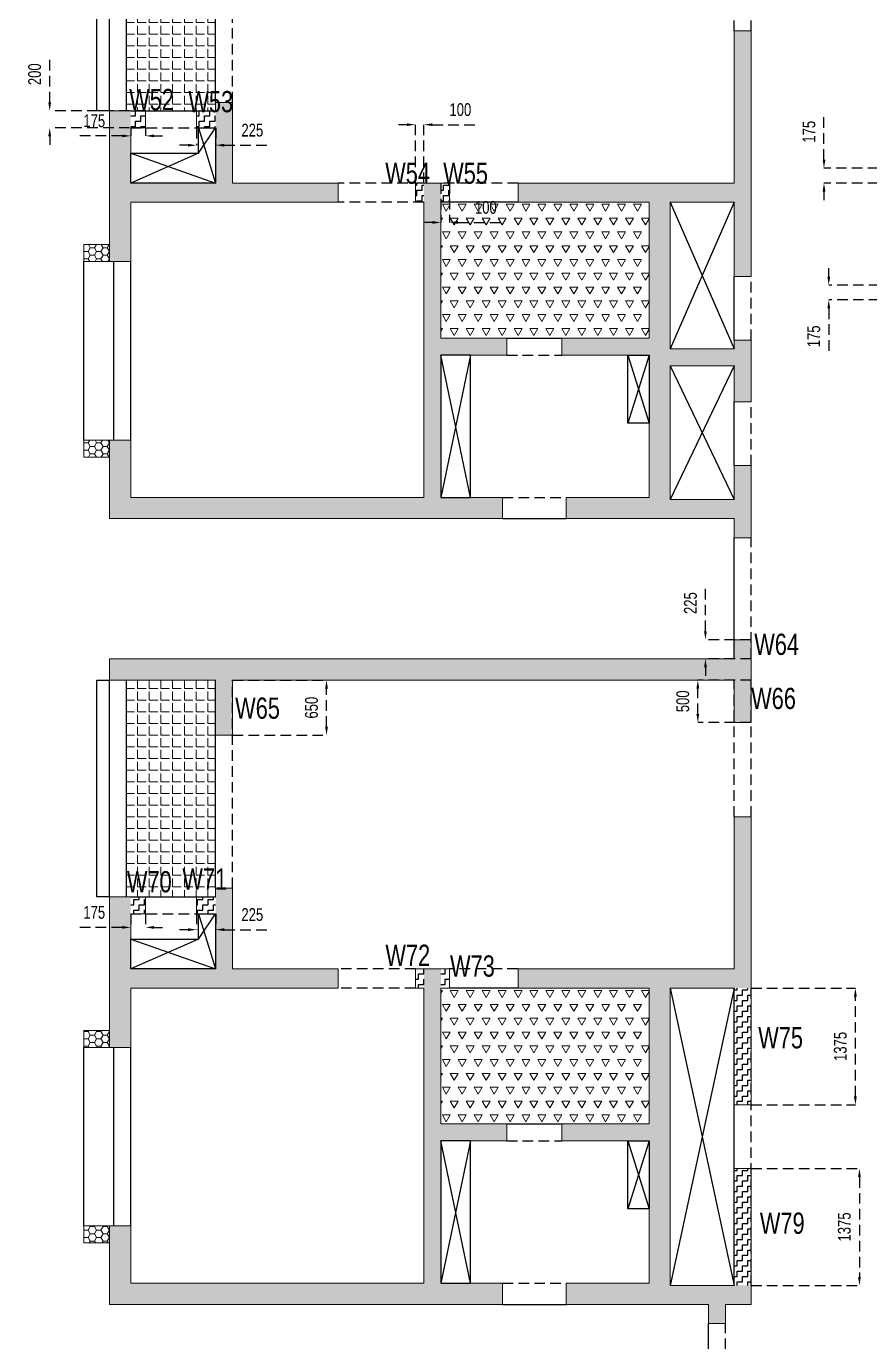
# Model space of a CAD drawing. Header units: millimetres. Extents: x 341 to 34579, y 195 to 54156.
# Drawn here: x 341 to 10265, y 15135 to 30618 of the extents above; entities that cross this region are included whole.
import ezdxf

# ---------------------------------------------------------------- set-up
doc = ezdxf.new("R2010")
doc.units = ezdxf.units.MM
doc.linetypes.add('HIDDEN', pattern=[0.375, 0.25, -0.125])
for name, color, linetype in [('S-BEAM', 4, 'HIDDEN'), ('S-BEAM 1', 6, 'Continuous'), ('S-CUTOUT', 25, 'Continuous'), ('S-WALL HATCH', 251, 'Continuous')]:
    doc.layers.add(name, color=color, linetype=linetype)
for name, color, linetype, lineweight in [("S-BEAM NO'S", 2, 'Continuous', 20), ('S-HATCH', 8, 'Continuous', 20), ('S-WALL', 100, 'Continuous', 20)]:
    doc.layers.add(name, color=color, linetype=linetype, lineweight=lineweight)
doc.styles.add('SOBHA', font='swisscl.ttf')
doc.dimstyles.new('S-100-2', dxfattribs={"dimscale": 100, "dimtxt": 1.5, "dimasz": 1, "dimexe": 0, "dimexo": 0, "dimgap": 1, "dimtad": 1, "dimdec": 0, "dimzin": 0, "dimdsep": 46, "dimtxsty": 'SOBHA', "dimcen": 0.0895, "dimclrd": 8, "dimclre": 8, "dimclrt": 2, "dimadec": 0, "dimazin": 0, "dimtfac": 1, "dimtdec": 0, "dimtofl": 0, "dimtmove": 0, "dimatfit": 3, "dimfxl": 0.18, "dimtolj": 1, "dimtzin": 0, "dimlwd": -1, "dimlwe": -1, "dimarcsym": 1})
pattern_1 = [(0, (0, 0), (62.5, 62.5), [62.5, -62.5]), (90, (62.5, 0), (-62.5, 62.5), [62.5, -62.5])]
pattern_2 = [(60, (105314.17, -1923.17), (-93.75, 162.379763), [93.75, -93.75]), (120, (105314.17, -1923.17), (-187.5, 1e-07), [93.75, -93.75]), (0, (105267.3, -1841.98), (93.75, 162.379763), [93.75, -93.75])]
pattern_3 = [(0, (0, 0), (0, 137.5), [100, -37.5]), (90, (0, 0), (-137.5, 8e-15), [100, -37.5])]
pattern_4 = [(0, (-597856.83, -91847.9), (75, 43.30127), [50, -100]), (120, (-597856.83, -91847.9), (-75, 43.30127), [50, -100]), (60, (-597856.83, -91847.9), (2e-14, 86.60254), [-100, 50])]

# ---------------------------------------------------------------- blocks, each defined once
blk = doc.blocks.new('WING 05 TYP WALLS')
at = {"layer": 'S-WALL HATCH', "ltscale": 7.5, "transparency": 33554687}
h = blk.add_hatch(color=251, dxfattribs=at)
h.dxf.hatch_style = 1
h.paths.add_polyline_path([(-600032, -67848), (-600232, -67848), (-600232, -67948), (-600982, -67948), (-600982, -66223), (-600232, -66223), (-600232, -67098), (-600032, -67098), (-600032, -65998), (-600032, -64208), (-600232, -64208), (-600232, -65998), (-601232, -65998), (-602772, -65998), (-602772, -66223), (-601232, -66223), (-601232, -66248), (-601232, -67823), (-602257, -67823), (-602257, -68023), (-601232, -68023), (-601232, -69698), (-602207, -69698), (-602207, -69948), (-601232, -69948), (-600982, -69948), (-600232, -69948), (-600232, -70173), (-600032, -70173), (-600032, -69323), (-600232, -69323), (-600232, -69723), (-600982, -69723), (-600982, -68148), (-600232, -68148), (-600232, -68573), (-600032, -68573)])
h = blk.add_hatch(color=251, dxfattribs=at)
h.dxf.hatch_style = 1
h.paths.add_polyline_path([(-604892, -65998), (-606132, -65998), (-606132, -65048), (-606332, -65048), (-606332, -65148), (-606332, -65348), (-606332, -65998), (-607332, -65998), (-607332, -65348), (-607332, -65148), (-607582, -65148), (-607582, -65998), (-607582, -66223), (-607582, -66923), (-607332, -66923), (-607332, -66223), (-604892, -66223)])
h = blk.add_hatch(dxfattribs=at)
h.set_pattern_fill('ZIGZAG', color=251, scale=500)
h.set_pattern_definition(pattern_1)
h.paths.add_polyline_path([(-607157, -65148), (-607332, -65148), (-607332, -65348), (-607157, -65348)], flags=17)
h = blk.add_hatch(dxfattribs=at)
h.set_pattern_fill('ZIGZAG', color=251, scale=500)
h.set_pattern_definition(pattern_1)
h.paths.add_polyline_path([(-606332, -65148), (-606557, -65148), (-606557, -65348), (-606332, -65348)], flags=17)
h = blk.add_hatch(color=251, dxfattribs=at)
h.dxf.hatch_style = 1
h.paths.add_polyline_path([(-602957, -69698), (-603682, -69698), (-603682, -68023), (-602907, -68023), (-602907, -67823), (-603682, -67823), (-603682, -66223), (-603682, -65998), (-603882, -65998), (-603882, -66223), (-603882, -69698), (-607332, -69698), (-607332, -69023), (-607582, -69023), (-607582, -69698), (-607582, -69948), (-603682, -69948), (-602957, -69948)])
h = blk.add_hatch(dxfattribs=at)
h.set_pattern_fill('ZIGZAG', color=251, scale=500)
h.set_pattern_definition(pattern_1)
h.paths.add_polyline_path([(-603882, -65998), (-603982, -65998), (-603982, -66223), (-603882, -66223)], flags=17)
h = blk.add_hatch(dxfattribs=at)
h.set_pattern_fill('ZIGZAG', color=251, scale=500)
h.set_pattern_definition(pattern_1)
h.paths.add_polyline_path([(-603582, -65998), (-603682, -65998), (-603682, -66223), (-603582, -66223)], flags=17)
h = blk.add_hatch(dxfattribs=at)
h.set_pattern_fill('ZIGZAG', color=251, scale=500)
h.set_pattern_definition([(0, (-606331.83, -72497.9), (62.5, 62.5), [62.5, -62.5]), (90, (-606269.33, -72497.9), (-62.5, 62.5), [62.5, -62.5])])
h.paths.add_polyline_path([(-600032, -71848), (-600232, -71848), (-600232, -72348), (-600032, -72348)])
h.paths.add_polyline_path([(-600032, -71373), (-600232, -71373), (-600232, -71598), (-600032, -71598)])
h.paths.add_polyline_path([(-606132, -71848), (-606332, -71848), (-606332, -72498), (-606132, -72498)])
h = blk.add_hatch(color=251, dxfattribs=at)
h.dxf.hatch_style = 1
h.paths.add_polyline_path([(-600032, -71598), (-600232, -71598), (-607582, -71598), (-607582, -71848), (-606332, -71848), (-606132, -71848), (-600232, -71848), (-600032, -71848)])
h = blk.add_hatch(color=251, dxfattribs=at)
h.dxf.hatch_style = 1
h.paths.add_polyline_path([(-600032, -73458), (-600232, -73458), (-600232, -75248), (-601232, -75248), (-602772, -75248), (-602772, -75473), (-601232, -75473), (-601232, -75498), (-601232, -77073), (-602257, -77073), (-602257, -77273), (-601232, -77273), (-601232, -78948), (-602207, -78948), (-602207, -79198), (-601232, -79198), (-600982, -79198), (-600532, -79198), (-600532, -79423), (-600332, -79423), (-600332, -79198), (-600032, -79198), (-600032, -78973), (-600232, -78973), (-600982, -78973), (-600982, -75473), (-600232, -75473), (-600032, -75473)])
h = blk.add_hatch(color=251, dxfattribs=at)
h.dxf.hatch_style = 1
h.paths.add_polyline_path([(-604892, -75248), (-606132, -75248), (-606132, -74298), (-606332, -74298), (-606332, -74398), (-606332, -74598), (-606332, -75248), (-607332, -75248), (-607332, -74598), (-607332, -74398), (-607582, -74398), (-607582, -75248), (-607582, -75473), (-607582, -76173), (-607332, -76173), (-607332, -75473), (-604892, -75473)])
h = blk.add_hatch(dxfattribs=at)
h.set_pattern_fill('ZIGZAG', color=251, scale=500)
h.set_pattern_definition([(0, (-607331.83, -74597.9), (62.5, 62.5), [62.5, -62.5]), (90, (-607269.33, -74597.9), (-62.5, 62.5), [62.5, -62.5])])
h.paths.add_polyline_path([(-606332, -74398), (-606557, -74398), (-606557, -74598), (-606332, -74598)])
h.paths.add_polyline_path([(-607157, -74398), (-607332, -74398), (-607332, -74598), (-607157, -74598)])
h = blk.add_hatch(color=251, dxfattribs=at)
h.dxf.hatch_style = 1
h.paths.add_polyline_path([(-603682, -77273), (-602907, -77273), (-602907, -77073), (-603682, -77073), (-603682, -75473), (-603682, -75248), (-603882, -75248), (-603882, -75473), (-603882, -78948), (-607332, -78948), (-607332, -78273), (-607582, -78273), (-607582, -78948), (-607582, -79198), (-603682, -79198), (-602957, -79198), (-602957, -78948), (-603682, -78948)])
h = blk.add_hatch(dxfattribs=at)
h.set_pattern_fill('ZIGZAG', color=251, scale=500)
h.set_pattern_definition([(0, (-603981.83, -75472.9), (62.5, 62.5), [62.5, -62.5]), (90, (-603919.33, -75472.9), (-62.5, 62.5), [62.5, -62.5])])
h.paths.add_polyline_path([(-603582, -75248), (-603682, -75248), (-603682, -75473), (-603582, -75473)])
h.paths.add_polyline_path([(-603882, -75248), (-603982, -75248), (-603982, -75473), (-603882, -75473)])
h = blk.add_hatch(dxfattribs=at)
h.set_pattern_fill('ZIGZAG', color=251, scale=500)
h.set_pattern_definition([(0, (-600231.83, -78972.9), (62.5, 62.5), [62.5, -62.5]), (90, (-600169.33, -78972.9), (-62.5, 62.5), [62.5, -62.5])])
h.paths.add_polyline_path([(-600032, -77598), (-600232, -77598), (-600232, -78973), (-600032, -78973)])
h.paths.add_polyline_path([(-600032, -75473), (-600232, -75473), (-600232, -76848), (-600032, -76848)])
at = {"layer": 'S-WALL'}
blk.add_lwpolyline([(-600982, -68148), (-600232, -68148), (-600232, -68573), (-600032, -68573), (-600032, -67848), (-600232, -67848), (-600232, -67948), (-600982, -67948), (-600982, -66223), (-600232, -66223), (-600232, -67098), (-600032, -67098), (-600032, -65998), (-600032, -64208), (-600232, -64208), (-600232, -65998), (-601232, -65998), (-602772, -65998), (-602772, -66223), (-601232, -66223), (-601232, -66248), (-601232, -67823), (-602257, -67823), (-602257, -68023), (-601232, -68023), (-601232, -69698), (-602207, -69698), (-602207, -69948), (-601232, -69948), (-600982, -69948), (-600232, -69948), (-600232, -70173), (-600032, -70173), (-600032, -69323), (-600232, -69323), (-600232, -69723), (-600982, -69723), (-600982, -68148)], dxfattribs=at)
for points in [[(-604892, -66223), (-607332, -66223), (-607332, -66923), (-607582, -66923), (-607582, -66223), (-607582, -65998), (-607582, -65148), (-607157, -65148), (-607157, -65348), (-607332, -65348), (-607332, -65998), (-606332, -65998), (-606332, -65348), (-606557, -65348), (-606557, -65148), (-606332, -65148), (-606332, -65048), (-606132, -65048), (-606132, -65998), (-604892, -65998)], [(-602907, -67823), (-602907, -68023), (-603682, -68023), (-603682, -69698), (-602957, -69698), (-602957, -69948), (-603682, -69948), (-607582, -69948), (-607582, -69698), (-607582, -69023), (-607332, -69023), (-607332, -69698), (-603882, -69698), (-603882, -66223), (-603982, -66223), (-603982, -65998), (-603682, -65998), (-603582, -65998), (-603582, -66223), (-603682, -66223), (-603682, -66223), (-603682, -67823)], [(-606332, -72498), (-606332, -71848), (-607582, -71848), (-607582, -71598), (-600232, -71598), (-600232, -71373), (-600032, -71373), (-600032, -72348), (-600232, -72348), (-600232, -71848), (-606132, -71848), (-606132, -72498)], [(-600332, -79423), (-600332, -79198), (-600032, -79198), (-600032, -77598), (-600232, -77598), (-600232, -78973), (-600982, -78973), (-600982, -75473), (-600232, -75473), (-600232, -76848), (-600032, -76848), (-600032, -73458), (-600232, -73458), (-600232, -75248), (-601232, -75248), (-602772, -75248), (-602772, -75473), (-601232, -75473), (-601232, -75498), (-601232, -77073), (-602257, -77073), (-602257, -77273), (-601232, -77273), (-601232, -78948), (-602207, -78948), (-602207, -79198), (-601232, -79198), (-600982, -79198), (-600532, -79198), (-600532, -79423)], [(-604892, -75473), (-607332, -75473), (-607332, -76173), (-607582, -76173), (-607582, -75473), (-607582, -75248), (-607582, -74398), (-607157, -74398), (-607157, -74598), (-607332, -74598), (-607332, -75248), (-606332, -75248), (-606332, -74598), (-606557, -74598), (-606557, -74398), (-606332, -74398), (-606332, -74298), (-606132, -74298), (-606132, -75248), (-604892, -75248)], [(-602907, -77073), (-602907, -77273), (-603682, -77273), (-603682, -78948), (-602957, -78948), (-602957, -79198), (-603682, -79198), (-607582, -79198), (-607582, -78948), (-607582, -78273), (-607332, -78273), (-607332, -78948), (-603882, -78948), (-603882, -75473), (-603982, -75473), (-603982, -75248), (-603682, -75248), (-603582, -75248), (-603582, -75473), (-603682, -75473), (-603682, -75473), (-603682, -77073)]]:
    blk.add_lwpolyline(points, close=True, dxfattribs=at)
blk = doc.blocks.new('rer')
at = {"layer": 'S-HATCH', "ltscale": 7.5}
h = blk.add_hatch(dxfattribs=at)
h.set_pattern_fill('ANGLE', color=8, scale=500)
h.set_pattern_definition(pattern_3)
h.paths.add_polyline_path([(-606332, -62598), (-607382, -62598), (-607382, -65148), (-606332, -65148)])
h = blk.add_hatch(dxfattribs=at)
h.set_pattern_fill('TRIANG', color=8, scale=500)
h.set_pattern_definition(pattern_2)
h.paths.add_polyline_path([(-603682, -67823), (-601232, -67823), (-601232, -66223), (-603682, -66223)])
at = {"layer": 'S-HATCH', "linetype": 'Continuous', "ltscale": 500, "transparency": 33554687}
h = blk.add_hatch(dxfattribs=at)
h.set_pattern_fill('HONEY', color=25, scale=400)
h.set_pattern_definition(pattern_4)
h.paths.add_polyline_path([(-607582, -69023), (-607882, -69023), (-607882, -69223), (-607582, -69223)])
h.paths.add_polyline_path([(-607582, -66723), (-607882, -66723), (-607882, -66923), (-607582, -66923)])
at = {"layer": 'S-HATCH', "ltscale": 7.5}
h = blk.add_hatch(dxfattribs=at)
h.set_pattern_fill('ANGLE', color=8, scale=500)
h.set_pattern_definition(pattern_3)
h.paths.add_polyline_path([(-607382, -74398), (-606332, -74398), (-606332, -71848), (-607382, -71848)])
h = blk.add_hatch(dxfattribs=at)
h.set_pattern_fill('TRIANG', color=8, scale=500)
h.set_pattern_definition(pattern_2)
h.paths.add_polyline_path([(-603682, -77073), (-601232, -77073), (-601232, -75473), (-603682, -75473)])
at = {"layer": 'S-HATCH', "linetype": 'Continuous', "ltscale": 500, "transparency": 33554687}
h = blk.add_hatch(dxfattribs=at)
h.set_pattern_fill('HONEY', color=25, scale=400)
h.set_pattern_definition(pattern_4)
h.paths.add_polyline_path([(-607582, -78273), (-607882, -78273), (-607882, -78473), (-607582, -78473)])
h.paths.add_polyline_path([(-607582, -75973), (-607882, -75973), (-607882, -76173), (-607582, -76173)])
at = {"layer": 'S-BEAM', "ltscale": 500}
for p, q in [((-606132, -65048), (-606132, -62598)), ((-600232, -64208), (-600232, -62598)), ((-600032, -64208), (-600032, -62598)), ((-607332, -65348), (-606332, -65348)), ((-603882, -65998), (-604892, -65998)), ((-602772, -65998), (-603682, -65998)), ((-603882, -66223), (-604892, -66223)), ((-600032, -67848), (-600032, -67098)), ((-602907, -68023), (-602257, -68023)), ((-600032, -69323), (-600032, -68573)), ((-602957, -69698), (-602207, -69698)), ((-600032, -71598), (-600032, -70173)), ((-606132, -74298), (-606132, -71848)), ((-600232, -73458), (-600232, -71848)), ((-600032, -73458), (-600032, -71848)), ((-607332, -74598), (-606332, -74598)), ((-603982, -75248), (-604892, -75248)), ((-602775, -75248), (-603582, -75248)), ((-603982, -75473), (-604892, -75473)), ((-600032, -78973), (-600032, -75473)), ((-602907, -77273), (-602257, -77273)), ((-602957, -78948), (-602207, -78948)), ((-600332, -80848), (-600332, -79423))]:
    blk.add_line(p, q, dxfattribs=at)
at = {"layer": 'S-BEAM', "color": 1, "linetype": 'Continuous', "ltscale": 500}
for p, q in [((-602957, -69948), (-602207, -69948)), ((-600232, -71598), (-600232, -70173))]:
    blk.add_line(p, q, dxfattribs=at)
at = {"layer": 'S-BEAM 1', "color": 1}
for p, q in [((-607582, -65148), (-607582, -62598)), ((-607382, -65148), (-607382, -62598)), ((-606332, -65048), (-606332, -62598)), ((-607332, -65148), (-606332, -65148)), ((-602772, -66223), (-603682, -66223)), ((-607882, -69023), (-607882, -66923)), ((-607532, -69023), (-607532, -66923)), ((-607332, -69023), (-607332, -66923)), ((-600232, -67848), (-600232, -67098)), ((-602907, -67823), (-602257, -67823)), ((-600232, -69323), (-600232, -68573)), ((-607582, -74398), (-607582, -71848)), ((-607382, -74398), (-607382, -71848)), ((-606332, -74298), (-606332, -71848)), ((-607333, -74398), (-606332, -74398)), ((-602775, -75473), (-603582, -75473)), ((-600232, -78973), (-600232, -75473)), ((-607882, -78273), (-607882, -76173)), ((-607532, -78273), (-607532, -76173)), ((-607332, -78273), (-607332, -76173)), ((-602907, -77073), (-602257, -77073)), ((-602957, -79198), (-602207, -79198)), ((-600532, -80848), (-600532, -79423))]:
    blk.add_line(p, q, dxfattribs=at)
for points in [[(-607582, -65148), (-607732, -65148), (-607732, -62598), (-607582, -62598)], [(-607582, -74398), (-607732, -74398), (-607732, -71848), (-607582, -71848)]]:
    blk.add_lwpolyline(points, dxfattribs=at)
for points in [[(-607332, -65998), (-607332, -65648), (-606532, -65648), (-606532, -65348), (-606332, -65348), (-606332, -65998)], [(-603682, -68023), (-603682, -69698), (-603332, -69698), (-603332, -69498), (-603332, -69498), (-603332, -68023)], [(-601232, -68023), (-601232, -68823), (-601482, -68823), (-601482, -68023)], [(-607332, -75248), (-607332, -74898), (-606532, -74898), (-606532, -74598), (-606332, -74598), (-606332, -75248)], [(-603682, -77273), (-603682, -78948), (-603332, -78948), (-603332, -78748), (-603332, -78748), (-603332, -77273)], [(-601232, -77273), (-601232, -78073), (-601482, -78073), (-601482, -77273)]]:
    blk.add_lwpolyline(points, close=True, dxfattribs=at)
at = {"layer": 'S-CUTOUT', "color": 35}
for p, q in [((-606532, -65648), (-606332, -65348)), ((-606532, -65348), (-606332, -65998)), ((-606532, -65648), (-607332, -65998)), ((-607332, -65648), (-606332, -65998)), ((-600232, -66223), (-600982, -67948)), ((-600982, -66223), (-600232, -67948)), ((-603332, -68023), (-603682, -69698)), ((-603332, -69698), (-603682, -68023)), ((-601232, -68023), (-601482, -68823)), ((-601482, -68023), (-601232, -68823)), ((-600232, -68148), (-600982, -69723)), ((-600982, -68148), (-600232, -69723)), ((-606532, -74898), (-606332, -74598)), ((-606532, -74598), (-606332, -75248)), ((-606532, -74898), (-607332, -75248)), ((-607332, -74898), (-606332, -75248)), ((-600232, -75473), (-600982, -78973)), ((-600982, -75473), (-600232, -78973)), ((-603332, -77273), (-603682, -78948)), ((-603332, -78948), (-603682, -77273)), ((-601232, -77273), (-601482, -78073)), ((-601482, -77273), (-601232, -78073))]:
    blk.add_line(p, q, dxfattribs=at)
at = {"layer": 'S-WALL'}
for points in [[(-607582, -66723), (-607882, -66723), (-607882, -66923), (-607582, -66923)], [(-607582, -69023), (-607882, -69023), (-607882, -69223), (-607582, -69223)], [(-607582, -75973), (-607882, -75973), (-607882, -76173), (-607582, -76173)], [(-607582, -78273), (-607882, -78273), (-607882, -78473), (-607582, -78473)]]:
    blk.add_lwpolyline(points, close=True, dxfattribs=at)
blk = doc.blocks.new('*D173')
at = {"layer": 'Defpoints', "color": 0, "linetype": 'Continuous', "ltscale": 500, "transparency": 16777216}
for p in [(1569, 29423), (1744, 29423), (1569, 29328)]:
    blk.add_point(p, dxfattribs=at)
at = {"layer": 'S-BEAM', "color": 8, "ltscale": 500, "transparency": 16777216}
for p, q in [((1569, 29423), (1569, 29328)), ((1744, 29423), (1744, 29328)), ((1469, 29328), (911, 29328)), ((1844, 29328), (1944, 29328))]:
    blk.add_line(p, q, dxfattribs=at)
at = {"layer": 'S-BEAM', "color": 8, "linetype": 'Continuous', "ltscale": 500, "transparency": 16777216}
for points in [[(1469, 29345), (1469, 29312), (1569, 29328)], [(1844, 29345), (1844, 29312), (1744, 29328)]]:
    blk.add_solid(points, dxfattribs=at)
at = {"layer": 'S-BEAM', "color": 2, "linetype": 'Continuous', "ltscale": 500, "transparency": 16777216, "insert": (1140, 29505), "char_height": 150, "attachment_point": 5, "style": 'SOBHA'}
blk.add_mtext('\\A1;175', dxfattribs=at)
blk = doc.blocks.new('*D174')
at = {"layer": 'Defpoints', "color": 0, "linetype": 'Continuous', "ltscale": 500, "transparency": 16777216}
for p in [(616, 29623), (1744, 29623), (1744, 29423)]:
    blk.add_point(p, dxfattribs=at)
at = {"layer": 'S-BEAM', "color": 8, "ltscale": 500, "transparency": 16777216}
for p, q in [((616, 29723), (616, 30285)), ((1744, 29623), (616, 29623)), ((1744, 29423), (616, 29423)), ((616, 29323), (616, 29223))]:
    blk.add_line(p, q, dxfattribs=at)
at = {"layer": 'S-BEAM', "color": 8, "linetype": 'Continuous', "ltscale": 500, "transparency": 16777216}
for points in [[(599, 29723), (632, 29723), (616, 29623)], [(599, 29323), (632, 29323), (616, 29423)]]:
    blk.add_solid(points, dxfattribs=at)
at = {"layer": 'S-BEAM', "color": 2, "linetype": 'Continuous', "ltscale": 500, "transparency": 16777216, "insert": (439, 30054), "char_height": 150, "attachment_point": 5, "rotation": 90, "style": 'SOBHA'}
blk.add_mtext('\\A1;200', dxfattribs=at)
blk = doc.blocks.new('*D175')
at = {"layer": 'Defpoints', "color": 0, "linetype": 'Continuous', "ltscale": 500, "transparency": 16777216}
for p in [(2344, 29423), (2569, 29423), (2569, 29218)]:
    blk.add_point(p, dxfattribs=at)
at = {"layer": 'S-BEAM', "color": 8, "ltscale": 500, "transparency": 16777216}
for p, q in [((2344, 29423), (2344, 29218)), ((2569, 29423), (2569, 29218)), ((2244, 29218), (2144, 29218)), ((2669, 29218), (3230, 29218))]:
    blk.add_line(p, q, dxfattribs=at)
at = {"layer": 'S-BEAM', "color": 8, "linetype": 'Continuous', "ltscale": 500, "transparency": 16777216}
for points in [[(2244, 29235), (2244, 29202), (2344, 29218)], [(2669, 29235), (2669, 29202), (2569, 29218)]]:
    blk.add_solid(points, dxfattribs=at)
at = {"layer": 'S-BEAM', "color": 2, "linetype": 'Continuous', "ltscale": 500, "transparency": 16777216, "insert": (3000, 29395), "char_height": 150, "attachment_point": 5, "style": 'SOBHA'}
blk.add_mtext('\\A1;225', dxfattribs=at)
blk = doc.blocks.new('*D176')
at = {"layer": 'Defpoints', "color": 0, "linetype": 'Continuous', "ltscale": 500, "transparency": 16777216}
for p in [(5019, 29460), (4919, 28773), (5019, 28773)]:
    blk.add_point(p, dxfattribs=at)
at = {"layer": 'S-BEAM', "color": 8, "ltscale": 500, "transparency": 16777216}
for p, q in [((4819, 29460), (4719, 29460)), ((4919, 28773), (4919, 29460)), ((5019, 28773), (5019, 29460)), ((5119, 29460), (5677, 29460))]:
    blk.add_line(p, q, dxfattribs=at)
at = {"layer": 'S-BEAM', "color": 8, "linetype": 'Continuous', "ltscale": 500, "transparency": 16777216}
for points in [[(4819, 29477), (4819, 29444), (4919, 29460)], [(5119, 29477), (5119, 29444), (5019, 29460)]]:
    blk.add_solid(points, dxfattribs=at)
at = {"layer": 'S-BEAM', "color": 2, "linetype": 'Continuous', "ltscale": 500, "transparency": 16777216, "insert": (5448, 29637), "char_height": 150, "attachment_point": 5, "style": 'SOBHA'}
blk.add_mtext('\\A1;100', dxfattribs=at)
blk = doc.blocks.new('*D177')
at = {"layer": 'Defpoints', "color": 0, "linetype": 'Continuous', "ltscale": 500, "transparency": 16777216}
for p in [(5219, 28773), (5319, 28773), (5319, 28309)]:
    blk.add_point(p, dxfattribs=at)
at = {"layer": 'S-BEAM', "color": 8, "ltscale": 500, "transparency": 16777216}
for p, q in [((5219, 28773), (5219, 28309)), ((5319, 28773), (5319, 28309)), ((5119, 28309), (5019, 28309)), ((5419, 28309), (5977, 28309))]:
    blk.add_line(p, q, dxfattribs=at)
at = {"layer": 'S-BEAM', "color": 8, "linetype": 'Continuous', "ltscale": 500, "transparency": 16777216}
for points in [[(5119, 28326), (5119, 28293), (5219, 28309)], [(5419, 28326), (5419, 28293), (5319, 28309)]]:
    blk.add_solid(points, dxfattribs=at)
at = {"layer": 'S-BEAM', "color": 2, "linetype": 'Continuous', "ltscale": 500, "transparency": 16777216, "insert": (5748, 28486), "char_height": 150, "attachment_point": 5, "style": 'SOBHA'}
blk.add_mtext('\\A1;100', dxfattribs=at)
blk = doc.blocks.new('*D178')
at = {"layer": 'Defpoints', "color": 0, "linetype": 'Continuous', "ltscale": 500, "transparency": 16777216}
for p in [(9727, 28948), (10369, 28948), (10369, 28773)]:
    blk.add_point(p, dxfattribs=at)
at = {"layer": 'S-BEAM', "color": 8, "ltscale": 500, "transparency": 16777216}
for p, q in [((9727, 29048), (9727, 29606)), ((10369, 28948), (9727, 28948)), ((10369, 28773), (9727, 28773)), ((9727, 28673), (9727, 28573))]:
    blk.add_line(p, q, dxfattribs=at)
at = {"layer": 'S-BEAM', "color": 8, "linetype": 'Continuous', "ltscale": 500, "transparency": 16777216}
for points in [[(9711, 29048), (9744, 29048), (9727, 28948)], [(9711, 28673), (9744, 28673), (9727, 28773)]]:
    blk.add_solid(points, dxfattribs=at)
at = {"layer": 'S-BEAM', "color": 2, "linetype": 'Continuous', "ltscale": 500, "transparency": 16777216, "insert": (9551, 29377), "char_height": 150, "attachment_point": 5, "rotation": 90, "style": 'SOBHA'}
blk.add_mtext('\\A1;175', dxfattribs=at)
blk = doc.blocks.new('*D110')
at = {"layer": 'Defpoints', "color": 0, "linetype": 'Continuous', "ltscale": 500, "transparency": 16777216}
for p in [(10569, 27573), (9783, 27398), (10569, 27398)]:
    blk.add_point(p, dxfattribs=at)
at = {"layer": 'S-BEAM', "color": 8, "ltscale": 500, "transparency": 16777216}
for p, q in [((9783, 27673), (9783, 27773)), ((10569, 27573), (9783, 27573)), ((10569, 27398), (9783, 27398)), ((9783, 27298), (9783, 26740))]:
    blk.add_line(p, q, dxfattribs=at)
at = {"layer": 'S-BEAM', "color": 8, "linetype": 'Continuous', "ltscale": 500, "transparency": 16777216}
for points in [[(9767, 27673), (9800, 27673), (9783, 27573)], [(9767, 27298), (9800, 27298), (9783, 27398)]]:
    blk.add_solid(points, dxfattribs=at)
at = {"layer": 'S-BEAM', "color": 2, "linetype": 'Continuous', "ltscale": 500, "transparency": 16777216, "insert": (9607, 26969), "char_height": 150, "attachment_point": 5, "rotation": 90, "style": 'SOBHA'}
blk.add_mtext('\\A1;175', dxfattribs=at)
blk = doc.blocks.new('*D111')
at = {"layer": 'Defpoints', "color": 0, "linetype": 'Continuous', "ltscale": 500, "transparency": 16777216}
for p in [(8332, 23398), (8869, 23398), (8869, 23173)]:
    blk.add_point(p, dxfattribs=at)
at = {"layer": 'S-BEAM', "color": 8, "ltscale": 500, "transparency": 16777216}
for p, q in [((8332, 23498), (8332, 24060)), ((8869, 23398), (8332, 23398)), ((8869, 23173), (8332, 23173)), ((8332, 23073), (8332, 22973))]:
    blk.add_line(p, q, dxfattribs=at)
at = {"layer": 'S-BEAM', "color": 8, "linetype": 'Continuous', "ltscale": 500, "transparency": 16777216}
for points in [[(8316, 23498), (8349, 23498), (8332, 23398)], [(8316, 23073), (8349, 23073), (8332, 23173)]]:
    blk.add_solid(points, dxfattribs=at)
at = {"layer": 'S-BEAM', "color": 2, "linetype": 'Continuous', "ltscale": 500, "transparency": 16777216, "insert": (8156, 23829), "char_height": 150, "attachment_point": 5, "rotation": 90, "style": 'SOBHA'}
blk.add_mtext('\\A1;225', dxfattribs=at)
blk = doc.blocks.new('*D112')
at = {"layer": 'Defpoints', "color": 0, "linetype": 'Continuous', "ltscale": 500, "transparency": 16777216}
for p in [(8243, 22923), (8869, 22923), (8869, 22423)]:
    blk.add_point(p, dxfattribs=at)
at = {"layer": 'S-BEAM', "color": 8, "ltscale": 500, "transparency": 16777216}
for p, q in [((8869, 22923), (8243, 22923)), ((8243, 22523), (8243, 22823)), ((8869, 22423), (8243, 22423))]:
    blk.add_line(p, q, dxfattribs=at)
at = {"layer": 'S-BEAM', "color": 8, "linetype": 'Continuous', "ltscale": 500, "transparency": 16777216}
for points in [[(8226, 22823), (8259, 22823), (8243, 22923)], [(8226, 22523), (8259, 22523), (8243, 22423)]]:
    blk.add_solid(points, dxfattribs=at)
at = {"layer": 'S-BEAM', "color": 2, "linetype": 'Continuous', "ltscale": 500, "transparency": 16777216, "insert": (8066, 22673), "char_height": 150, "attachment_point": 5, "rotation": 90, "style": 'SOBHA'}
blk.add_mtext('\\A1;500', dxfattribs=at)
blk = doc.blocks.new('*D113')
at = {"layer": 'Defpoints', "color": 0, "linetype": 'Continuous', "ltscale": 500, "transparency": 16777216}
for p in [(2769, 22923), (3873, 22923), (2769, 22273)]:
    blk.add_point(p, dxfattribs=at)
at = {"layer": 'S-BEAM', "color": 8, "ltscale": 500, "transparency": 16777216}
for p, q in [((2769, 22923), (3873, 22923)), ((3873, 22373), (3873, 22823)), ((2769, 22273), (3873, 22273))]:
    blk.add_line(p, q, dxfattribs=at)
at = {"layer": 'S-BEAM', "color": 8, "linetype": 'Continuous', "ltscale": 500, "transparency": 16777216}
for points in [[(3857, 22823), (3890, 22823), (3873, 22923)], [(3857, 22373), (3890, 22373), (3873, 22273)]]:
    blk.add_solid(points, dxfattribs=at)
at = {"layer": 'S-BEAM', "color": 2, "linetype": 'Continuous', "ltscale": 500, "transparency": 16777216, "insert": (3697, 22598), "char_height": 150, "attachment_point": 5, "rotation": 90, "style": 'SOBHA'}
blk.add_mtext('\\A1;650', dxfattribs=at)
blk = doc.blocks.new('*D115')
at = {"layer": 'Defpoints', "color": 0, "linetype": 'Continuous', "ltscale": 500, "transparency": 16777216}
for p in [(1569, 20173), (1744, 20173), (1569, 20012)]:
    blk.add_point(p, dxfattribs=at)
at = {"layer": 'S-BEAM', "color": 8, "ltscale": 500, "transparency": 16777216}
for p, q in [((1569, 20173), (1569, 20012)), ((1744, 20173), (1744, 20012)), ((1469, 20012), (911, 20012)), ((1844, 20012), (1944, 20012))]:
    blk.add_line(p, q, dxfattribs=at)
at = {"layer": 'S-BEAM', "color": 8, "linetype": 'Continuous', "ltscale": 500, "transparency": 16777216}
for points in [[(1469, 20029), (1469, 19995), (1569, 20012)], [(1844, 20029), (1844, 19995), (1744, 20012)]]:
    blk.add_solid(points, dxfattribs=at)
at = {"layer": 'S-BEAM', "color": 2, "linetype": 'Continuous', "ltscale": 500, "transparency": 16777216, "insert": (1140, 20188), "char_height": 150, "attachment_point": 5, "style": 'SOBHA'}
blk.add_mtext('\\A1;175', dxfattribs=at)
blk = doc.blocks.new('*D116')
at = {"layer": 'Defpoints', "color": 0, "linetype": 'Continuous', "ltscale": 500, "transparency": 16777216}
for p in [(2344, 20173), (2569, 20173), (2569, 19985)]:
    blk.add_point(p, dxfattribs=at)
at = {"layer": 'S-BEAM', "color": 8, "ltscale": 500, "transparency": 16777216}
for p, q in [((2344, 20173), (2344, 19985)), ((2569, 20173), (2569, 19985)), ((2244, 19985), (2144, 19985)), ((2669, 19985), (3230, 19985))]:
    blk.add_line(p, q, dxfattribs=at)
at = {"layer": 'S-BEAM', "color": 8, "linetype": 'Continuous', "ltscale": 500, "transparency": 16777216}
for points in [[(2244, 20002), (2244, 19969), (2344, 19985)], [(2669, 20002), (2669, 19969), (2569, 19985)]]:
    blk.add_solid(points, dxfattribs=at)
at = {"layer": 'S-BEAM', "color": 2, "linetype": 'Continuous', "ltscale": 500, "transparency": 16777216, "insert": (3000, 20162), "char_height": 150, "attachment_point": 5, "style": 'SOBHA'}
blk.add_mtext('\\A1;225', dxfattribs=at)
blk = doc.blocks.new('*D118')
at = {"layer": 'Defpoints', "color": 0, "linetype": 'Continuous', "ltscale": 500, "transparency": 16777216}
for p in [(8869, 19298), (10097, 19298), (8869, 17923)]:
    blk.add_point(p, dxfattribs=at)
at = {"layer": 'S-BEAM', "color": 8, "ltscale": 500, "transparency": 16777216}
for p, q in [((8869, 19298), (10097, 19298)), ((10097, 18023), (10097, 19198)), ((8869, 17923), (10097, 17923))]:
    blk.add_line(p, q, dxfattribs=at)
at = {"layer": 'S-BEAM', "color": 8, "linetype": 'Continuous', "ltscale": 500, "transparency": 16777216}
for points in [[(10080, 19198), (10113, 19198), (10097, 19298)], [(10080, 18023), (10113, 18023), (10097, 17923)]]:
    blk.add_solid(points, dxfattribs=at)
at = {"layer": 'S-BEAM', "color": 2, "linetype": 'Continuous', "ltscale": 500, "transparency": 16777216, "insert": (9920, 18611), "char_height": 150, "attachment_point": 5, "rotation": 90, "style": 'SOBHA'}
blk.add_mtext('\\A1;1375', dxfattribs=at)
blk = doc.blocks.new('*D119')
at = {"layer": 'Defpoints', "color": 0, "linetype": 'Continuous', "ltscale": 500, "transparency": 16777216}
for p in [(8869, 17173), (8869, 15798), (10144, 15798)]:
    blk.add_point(p, dxfattribs=at)
at = {"layer": 'S-BEAM', "color": 8, "ltscale": 500, "transparency": 16777216}
for p, q in [((8869, 17173), (10144, 17173)), ((10144, 17073), (10144, 15898)), ((8869, 15798), (10144, 15798))]:
    blk.add_line(p, q, dxfattribs=at)
at = {"layer": 'S-BEAM', "color": 8, "linetype": 'Continuous', "ltscale": 500, "transparency": 16777216}
for points in [[(10128, 17073), (10161, 17073), (10144, 17173)], [(10128, 15898), (10161, 15898), (10144, 15798)]]:
    blk.add_solid(points, dxfattribs=at)
at = {"layer": 'S-BEAM', "color": 2, "linetype": 'Continuous', "ltscale": 500, "transparency": 16777216, "insert": (9967, 16486), "char_height": 150, "attachment_point": 5, "rotation": 90, "style": 'SOBHA'}
blk.add_mtext('\\A1;1375', dxfattribs=at)

msp = doc.modelspace()

# ---------------------------------------------------------------- block references
at = {"layer": 'S-BEAM', "color": 1, "linetype": 'Continuous'}
msp.add_blockref('rer', (608900.7, 94771), dxfattribs=at)
at = {"layer": 'S-BEAM 1', "color": 1}
msp.add_blockref('WING 05 TYP WALLS', (608900.7, 94771), dxfattribs=at)

# ---------------------------------------------------------------- texts
at = {"layer": "S-BEAM NO'S", "color": 3, "linetype": 'Continuous', "style": 'SOBHA'}
for s, p in [('W52', (1550.6, 29631.2, 0)), ('W53', (2247.6, 29606.7, 0)), ('W54', (4564.1, 28764.7, 0)), ('W55', (5246.1, 28764.7, 0)), ('W64', (8906.6, 23219.2, 0)), ('W66', (8870.1, 22581.7, 0)), ('W65', (2798.1, 22467.7, 0)), ('W70', (1524.6, 20424.2, 0)), ('W71', (2177.1, 20456.7, 0)), ('W72', (4566.1, 19558.7, 0)), ('W73', (5326.6, 19432.2, 0)), ('W75', (8953.1, 18587.7, 0)), ('W79', (8972.6, 16405.2, 0))]:
    msp.add_text(s, height=250, dxfattribs=at).set_placement(p)

# ---------------------------------------------------------------- dimensions: what is measured, and where the dimension line sits
at = {"layer": 'S-BEAM', "color": 41, "linetype": 'Continuous', "ltscale": 500, "true_color": 0xf4ee51}
for base, p1, p2, picture, middle in [((615.8, 29623.1), (1743.8, 29423.1), (1743.8, 29623.1), '*D174', (439, 30054.1)), ((9727.3, 28948.1), (10368.8, 28773.1), (10368.8, 28948.1), '*D178', (9550.8, 29377.2)), ((9783.3, 27398.1), (10568.8, 27573.1), (10568.8, 27398.1), '*D110', (9606.8, 26969)), ((8332.3, 23398.1), (8868.8, 23173.1), (8868.8, 23398.1), '*D111', (8155.5, 23828.9)), ((3873.3, 22923.1), (2768.8, 22273.1), (2768.8, 22923.1), '*D113', (3696.5, 22598.1)), ((8242.8, 22923.1), (8868.8, 22423.1), (8868.8, 22923.1), '*D112', (8066, 22673.1)), ((10096.8, 19298.1), (8868.8, 17923.1), (8868.8, 19298.1), '*D118', (9919.9, 18610.6)), ((10144.3, 15798.1), (8868.8, 17173.1), (8868.8, 15798.1), '*D119', (9967.4, 16485.6))]:
    dim = msp.add_linear_dim(base=base, p1=p1, p2=p2, angle=90, dimstyle='S-100-2', dxfattribs=at)
    dim.commit()
    dim.dimension.update_dxf_attribs({"geometry": picture, "text_midpoint": middle})
for base, p1, p2, picture, middle in [((5018.8, 29460.4), (4918.8, 28773.1), (5018.8, 28773.1), '*D176', (5448.1, 29637.2)), ((1568.8, 29328.4), (1743.8, 29423.1), (1568.8, 29423.1), '*D173', (1139.7, 29504.9)), ((2568.8, 29218.4), (2343.8, 29423.1), (2568.8, 29423.1), '*D175', (2999.6, 29395.2)), ((5318.8, 28309.4), (5218.8, 28773.1), (5318.8, 28773.1), '*D177', (5748.1, 28486.2)), ((1568.8, 20011.9), (1743.8, 20173.1), (1568.8, 20173.1), '*D115', (1139.7, 20188.4)), ((2568.8, 19985.4), (2343.8, 20173.1), (2568.8, 20173.1), '*D116', (2999.6, 20162.2))]:
    dim = msp.add_linear_dim(base=base, p1=p1, p2=p2, dimstyle='S-100-2', dxfattribs=at)
    dim.commit()
    dim.dimension.update_dxf_attribs({"geometry": picture, "text_midpoint": middle})

doc.saveas('drawing.dxf')
